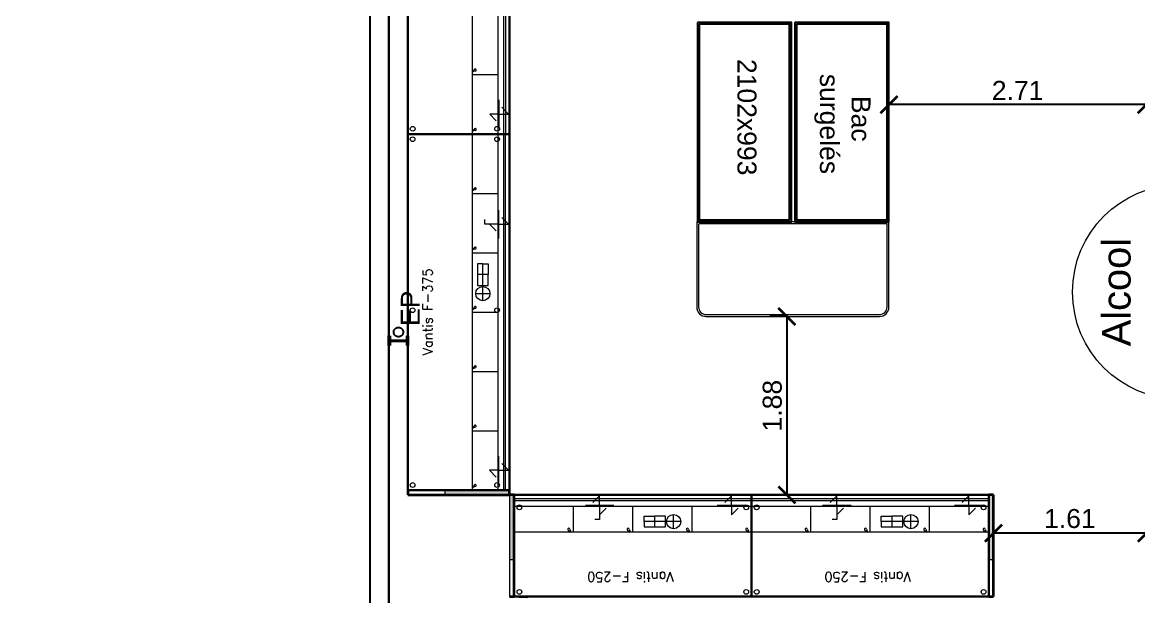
# Model space of a CAD drawing. Header units: millimetres. Extents: x 15590 to 15992, y 1055 to 1132.
# Drawn here: x 15892.91 to 15904.67, y 1076.97 to 1083.02 of the extents above; entities that cross this region are included whole.
import ezdxf
from ezdxf.enums import TextEntityAlignment as Align

# ---------------------------------------------------------------- set-up
doc = ezdxf.new("R2010")
doc.units = ezdxf.units.MM
doc.header["$MEASUREMENT"] = 0
doc.linetypes.add('Tirets', pattern=[0.004586, 0.002822, -0.001764])
doc.layers.get('0').update_dxf_attribs({"lineweight": 9})
for name, color, linetype in [('EP', 7, 'Continuous'), ('FAMILLES', 8, 'Continuous'), ('Gondoles.VETTI', 7, 'Continuous'), ('murs exterieurs.P', 7, 'Continuous'), ('structure', 7, 'Continuous'), ('surgeles', 4, 'Continuous')]:
    doc.layers.add(name, color=color, linetype=linetype)
doc.styles.add('Arial', font='arial.ttf')
doc.styles.add('GENERATED_STYLE_2', font='')
doc.styles.get("Standard").update_dxf_attribs({"font": 'swiss.ttf', "height": 0.2})
doc.styles.add('txt', font='txt_____.ttf', dxfattribs={"height": 0.2})
doc.styles.get('GENERATED_STYLE_2').set_extended_font_data('Arial Occidental')
doc.dimstyles.get("Standard").update_dxf_attribs({"dimtxt": 0.2, "dimasz": 0.18, "dimexe": 0.18, "dimexo": 0.0625, "dimgap": 0.05, "dimtad": 1, "dimzin": 4, "dimdsep": 46, "dimtxsty": 'Standard', "dimblk": 'ARCHTICK', "dimcen": 0.09, "dimadec": 0, "dimazin": 0, "dimtfac": 1, "dimtofl": 0, "dimtmove": 0, "dimatfit": 3, "dimfxl": 1, "dimtolj": 1, "dimtzin": 0, "dimarcsym": 0})

# ---------------------------------------------------------------- blocks, each defined once
blk = doc.blocks.new('2.10')
for points in [[(0, 1.027), (2.102, 1.027), (2.102, 2.02), (0, 2.02)], [(0.02, 1.047), (2.082, 1.047), (2.082, 2), (0.02, 2)], [(0, 0), (2.102, 0), (2.102, 0.993), (0, 0.993)], [(0.02, 0.02), (2.082, 0.02), (2.082, 0.973), (0.02, 0.973)]]:
    blk.add_lwpolyline(points, close=True)
at = {"insert": (0.542, 1.826), "char_height": 0.2, "attachment_point": 1}
blk.add_mtext('   Bac \\Psurgelés', dxfattribs=at)
at = {"insert": (0.385, 0.623), "char_height": 0.5, "width": 1.42864, "attachment_point": 1}
blk.add_mtext('{\\H0.4x;2102x993}', dxfattribs=at)
blk = doc.blocks.new('VANTIS 375')
at = {"color": 4}
for p, q in [((-1.875, -1.07), (-1.875, 0)), ((-1.875, 0), (1.875, 0)), ((1.875, -1.07), (1.875, 0)), ((1.875, 0), (1.875, -1.07)), ((-1.875, -0.68), (1.875, -0.68)), ((-1.837, -0.711), (-1.846, -0.68)), ((-1.819, -0.701), (-1.846, -0.68)), ((-1.25, -0.68), (-1.25, -0.95)), ((-1.212, -0.711), (-1.221, -0.68)), ((-1.194, -0.701), (-1.221, -0.68)), ((-0.625, -0.68), (-0.625, -0.95)), ((-0.587, -0.711), (-0.596, -0.68)), ((-0.569, -0.701), (-0.596, -0.68)), ((0, -0.68), (0, -0.95)), ((0.038, -0.711), (0.029, -0.68)), ((0.056, -0.701), (0.029, -0.68)), ((0.625, -0.68), (0.625, -0.95)), ((0.663, -0.711), (0.654, -0.68)), ((0.681, -0.701), (0.654, -0.68)), ((1.25, -0.68), (1.25, -0.95)), ((1.288, -0.712), (1.279, -0.68)), ((1.306, -0.701), (1.279, -0.68)), ((0.12, -0.79), (0.27, -0.79)), ((0.195, -0.715), (0.195, -0.865)), ((0.395, -0.734), (0.282, -0.734)), ((0.282, -0.734), (0.282, -0.79)), ((0.282, -0.79), (0.282, -0.846)), ((0.282, -0.79), (0.395, -0.79)), ((0.507, -0.734), (0.395, -0.734)), ((0.395, -0.79), (0.395, -0.734)), ((0.395, -0.79), (0.507, -0.79)), ((0.395, -0.846), (0.395, -0.79)), ((0.507, -0.79), (0.507, -0.734)), ((0.507, -0.79), (0.507, -0.846)), ((0.925, -0.861), (0.925, -0.811)), ((0.925, -0.811), (0.975, -0.811)), ((-1.665, -0.861), (-1.736, -0.931)), ((-1.665, -0.96), (-1.665, -0.861)), ((0.282, -0.846), (0.395, -0.846)), ((0.507, -0.846), (0.395, -0.846)), ((0.925, -0.861), (0.854, -0.932)), ((0.925, -0.96), (0.925, -0.861)), ((-1.875, -0.95), (1.875, -0.95)), ((-1.875, -1.01), (1.875, -1.01)), ((-1.875, -1.03), (1.875, -1.03)), ((-1.815, -0.96), (-1.515, -0.96)), ((-1.665, -0.96), (-1.665, -1.061)), ((-1.665, -1.061), (-1.594, -0.99)), ((0.775, -0.96), (1.075, -0.96)), ((0.925, -0.96), (0.925, -1.061)), ((0.925, -1.061), (0.996, -0.99)), ((-1.875, -1.07), (1.875, -1.07))]:
    blk.add_line(p, q, dxfattribs=at)
at = {"color": 4, "lineweight": 30}
for p, q in [((-1.875, 0), (1.875, 0)), ((-1.875, -1.07), (-1.875, 0)), ((-1.875, 0), (-1.875, -1.07)), ((1.875, 0), (1.875, -1.07)), ((1.875, -1.07), (-1.875, -1.07))]:
    blk.add_line(p, q, dxfattribs=at)
at = {"color": 4}
for centre, radius in [((-1.82, -0.05), 0.025), ((0.02, -0.05), 0.025), ((1.82, -0.05), 0.025), ((0.195, -0.79), 0.075), ((-1.82, -0.94), 0.025), ((0.02, -0.94), 0.025), ((1.82, -0.94), 0.025)]:
    blk.add_circle(centre, radius, dxfattribs=at)
for centre in [(-1.826, -0.709), (-1.201, -0.709), (-0.576, -0.709), (0.049, -0.709), (0.674, -0.709), (1.299, -0.709)]:
    blk.add_arc(centre, 0.0108, 191.7205, 48.0082, dxfattribs=at)
at = {"color": 4, "lineweight": 5, "style": 'txt'}
blk.add_text('Vantis F-375', height=0.1, rotation=359.9954, dxfattribs=at).set_placement((0.004, -0.206), align=Align.MIDDLE)
blk = doc.blocks.new('JOUE VANTIS')
blk.add_hatch(color=4).paths.add_polyline_path([(-0.05, -0.68), (0, -0.68), (0, 0), (-0.05, 0)])
at = {"color": 4, "lineweight": 35}
for p, q in [((0, 0.39), (-0.05, 0.39)), ((-0.05, 0.39), (-0.05, -0.68)), ((-0.05, -0.68), (0, -0.68))]:
    blk.add_line(p, q, dxfattribs=at)
at = {"color": 4}
for p, q in [((0, -0.68), (0, 0.39)), ((0, 0), (-0.05, 0))]:
    blk.add_line(p, q, dxfattribs=at)
blk = doc.blocks.new('SURGELES VANTIS 250')
at = {"color": 4}
for p, q in [((-2.5, -1.07), (-2.5, 0)), ((-2.5, 0), (0, 0)), ((-2.5, 0), (-2.5, -1.07)), ((0, -1.07), (0, 0)), ((0, 0), (0, -1.07)), ((-2.5, -0.68), (0, -0.68)), ((-2.462, -0.711), (-2.471, -0.68)), ((-2.444, -0.701), (-2.471, -0.68)), ((-1.875, -0.68), (-1.875, -0.95)), ((-1.837, -0.711), (-1.846, -0.68)), ((-1.819, -0.701), (-1.846, -0.68)), ((-1.25, -0.68), (-1.25, -0.95)), ((-1.212, -0.711), (-1.221, -0.68)), ((-1.194, -0.701), (-1.221, -0.68)), ((-0.625, -0.68), (-0.625, -0.95)), ((-0.587, -0.711), (-0.596, -0.68)), ((-0.569, -0.701), (-0.596, -0.68)), ((-1.755, -0.79), (-1.605, -0.79)), ((-1.68, -0.715), (-1.68, -0.865)), ((-1.48, -0.734), (-1.593, -0.734)), ((-1.593, -0.734), (-1.593, -0.79)), ((-1.593, -0.79), (-1.593, -0.846)), ((-1.593, -0.79), (-1.48, -0.79)), ((-1.368, -0.734), (-1.48, -0.734)), ((-1.48, -0.79), (-1.48, -0.734)), ((-1.48, -0.79), (-1.368, -0.79)), ((-1.48, -0.846), (-1.48, -0.79)), ((-1.368, -0.79), (-1.368, -0.734)), ((-1.368, -0.79), (-1.368, -0.846)), ((-0.9, -0.861), (-0.9, -0.811)), ((-0.9, -0.811), (-0.85, -0.811)), ((-2.29, -0.861), (-2.361, -0.931)), ((-2.29, -0.96), (-2.29, -0.861)), ((-1.593, -0.846), (-1.48, -0.846)), ((-1.368, -0.846), (-1.48, -0.846)), ((-0.9, -0.861), (-0.971, -0.932)), ((-0.9, -0.96), (-0.9, -0.861)), ((-2.5, -0.95), (0, -0.95)), ((-2.5, -1.01), (0, -1.01)), ((-2.5, -1.03), (0, -1.03)), ((-2.44, -0.96), (-2.14, -0.96)), ((-2.29, -0.96), (-2.29, -1.061)), ((-2.29, -1.061), (-2.219, -0.99)), ((-1.05, -0.96), (-0.75, -0.96)), ((-0.9, -0.96), (-0.9, -1.061)), ((-0.9, -1.061), (-0.829, -0.99)), ((-2.5, -1.07), (0, -1.07))]:
    blk.add_line(p, q, dxfattribs=at)
at = {"color": 4, "lineweight": 30}
for p, q in [((-2.5, -1.07), (-2.5, 0)), ((-2.5, 0), (0, 0)), ((0, 0), (0, -1.07)), ((0, -1.07), (-2.5, -1.07))]:
    blk.add_line(p, q, dxfattribs=at)
at = {"color": 4}
for centre, major_axis, start_param, end_param in [((-2.445, -0.05), (0.0177, 0.0177), 5.497707, 11.780892), ((-0.055, -0.05), (-0.0177, 0.0177), 3.926911, 10.210096), ((-2.451, -0.709), (0.00766, 0.00766), 2.560756, 6.335688), ((-1.826, -0.709), (0.00766, 0.00766), 2.560756, 6.335688), ((-1.201, -0.709), (0.00766, 0.00766), 2.560756, 6.335688), ((-0.576, -0.709), (0.00766, 0.00766), 2.560756, 6.335688), ((-1.68, -0.79), (0.053, 0.053), 5.497707, 11.780892), ((-2.445, -0.94), (0.0177, 0.0177), 5.497707, 11.780892), ((-0.055, -0.94), (0.0177, 0.0177), 5.497707, 11.780892)]:
    blk.add_ellipse(centre, major_axis=major_axis, ratio=1, start_param=start_param, end_param=end_param, dxfattribs=at)
at = {"color": 4, "lineweight": 5, "style": 'txt', "oblique": 360}
blk.add_text('Vantis F-250', height=0.1, rotation=359.9954, dxfattribs=at).set_placement((-1.225, -0.205), align=Align.MIDDLE)
blk = doc.blocks.new('_ArchTick')
at = {"color": 0, "linetype": 'ByBlock', "const_width": 0.15}
blk.add_lwpolyline([(-0.5, -0.5), (0.5, 0.5)], dxfattribs=at)
blk = doc.blocks.new('*D447')
at = {"color": 0, "lineweight": -2, "transparency": 16777216}
for p, q in [((15902.035, 1082.195), (15902.035, 1082.329)), ((15904.747, 1082.195), (15904.747, 1082.329)), ((15904.747, 1082.149), (15902.035, 1082.149))]:
    blk.add_line(p, q, dxfattribs=at)
at = {"layer": 'DEFPOINTS', "color": 0, "transparency": 16777216}
for p in [(15902.035, 1082.149), (15902.035, 1082.132), (15904.747, 1082.132)]:
    blk.add_point(p, dxfattribs=at)
at = {"color": 0, "lineweight": -2, "transparency": 16777216, "xscale": 0.18, "yscale": 0.18, "zscale": 0.18, "rotation": 180}
blk.add_blockref('_ArchTick', (15902.035, 1082.149), dxfattribs=at)
at = {"color": 0, "lineweight": -2, "transparency": 16777216, "xscale": 0.18, "yscale": 0.18, "zscale": 0.18}
blk.add_blockref('_ArchTick', (15904.747, 1082.149), dxfattribs=at)
at = {"color": 0, "transparency": 16777216, "insert": (15903.391, 1082.299), "char_height": 0.2, "attachment_point": 5}
blk.add_mtext('\\A1;2.71', dxfattribs=at)
blk = doc.blocks.new('*D475')
at = {"color": 0, "lineweight": -2, "transparency": 16777216}
for p, q in [((15900.963, 1079.919), (15900.78, 1079.919)), ((15900.96, 1079.919), (15900.96, 1078.04)), ((15900.962, 1078.04), (15900.78, 1078.04))]:
    blk.add_line(p, q, dxfattribs=at)
at = {"layer": 'DEFPOINTS', "color": 0, "transparency": 16777216}
for p in [(15901.025, 1079.919), (15900.96, 1078.04), (15901.025, 1078.04)]:
    blk.add_point(p, dxfattribs=at)
at = {"color": 0, "lineweight": -2, "transparency": 16777216, "xscale": 0.18, "yscale": 0.18, "zscale": 0.18}
for p, rotation in [((15900.96, 1079.919), 90), ((15900.96, 1078.04), 270)]:
    blk.add_blockref('_ArchTick', p, dxfattribs=dict(at, rotation=rotation))
at = {"color": 0, "transparency": 16777216, "insert": (15900.807, 1078.98), "char_height": 0.2, "attachment_point": 5, "rotation": 90}
blk.add_mtext('\\A1;1.88', dxfattribs=at)
blk = doc.blocks.new('*D491')
at = {"color": 0, "lineweight": -2, "transparency": 16777216}
for p, q in [((15903.137, 1077.585), (15903.137, 1077.818)), ((15904.747, 1077.585), (15904.747, 1077.818)), ((15904.747, 1077.638), (15903.137, 1077.638))]:
    blk.add_line(p, q, dxfattribs=at)
at = {"layer": 'DEFPOINTS', "color": 0, "transparency": 16777216}
for p in [(15903.137, 1077.638), (15903.137, 1077.523), (15904.747, 1077.523)]:
    blk.add_point(p, dxfattribs=at)
at = {"color": 0, "lineweight": -2, "transparency": 16777216, "xscale": 0.18, "yscale": 0.18, "zscale": 0.18, "rotation": 180}
blk.add_blockref('_ArchTick', (15903.137, 1077.638), dxfattribs=at)
at = {"color": 0, "lineweight": -2, "transparency": 16777216, "xscale": 0.18, "yscale": 0.18, "zscale": 0.18}
blk.add_blockref('_ArchTick', (15904.747, 1077.638), dxfattribs=at)
at = {"color": 0, "transparency": 16777216, "insert": (15903.942, 1077.791), "char_height": 0.2, "attachment_point": 5}
blk.add_mtext('\\A1;1.61', dxfattribs=at)

msp = doc.modelspace()

# ---------------------------------------------------------------- linework, layer by layer
at = {"color": 4}
for p, q in [((15900.01, 1080.915), (15900.01, 1080.019)), ((15902.035, 1080.915), (15900.015, 1080.915)), ((15900.03, 1080.895), (15900.03, 1080.019)), ((15902.015, 1080.895), (15900.035, 1080.895)), ((15902.015, 1080.019), (15902.015, 1080.895)), ((15902.035, 1080.019), (15902.035, 1080.915))]:
    msp.add_line(p, q, dxfattribs=at)
for points in [[(15900.115, 1079.939), (15901.935, 1079.939)], [(15900.115, 1079.919), (15901.935, 1079.919)]]:
    msp.add_lwpolyline(points, dxfattribs=at)
for centre, radius in [((15910.63, 1093.156), 38.441), ((15905.098, 1080.177), 1.129)]:
    msp.add_circle(centre, radius)
for centre, radius, start, end in [((15900.11, 1080.019), 0.1, 180, 270), ((15900.11, 1080.019), 0.08, 180, 270), ((15901.935, 1080.019), 0.1, 270, 0), ((15901.935, 1080.019), 0.08, 270, 0)]:
    msp.add_arc(centre, radius, start, end, dxfattribs=at)
at = {"layer": 'EP', "linetype": 'Tirets', "ltscale": 1000}
msp.add_circle((15896.868, 1079.755), 0.05, dxfattribs=at)
at = {"layer": 'Gondoles.VETTI', "linetype": 'Continuous', "ltscale": 1000}
for p, q in [((15896.768, 1106.054), (15896.768, 1071.474)), ((15896.768, 1071.474), (15896.768, 1106.054))]:
    msp.add_line(p, q, dxfattribs=at)
at = {"layer": 'murs exterieurs.P', "linetype": 'Continuous', "ltscale": 1000, "flags": 128}
for points in [[(15896.568, 1115.353), (15896.568, 1070.704)], [(15896.768, 1070.704), (15896.768, 1115.353)]]:
    msp.add_lwpolyline(points, dxfattribs=at)
at = {"layer": 'structure', "color": 160, "linetype": 'Continuous', "lineweight": 35, "ltscale": 1000}
for p, q in [((15896.768, 1079.714), (15896.777, 1079.714)), ((15896.768, 1079.614), (15896.768, 1079.714)), ((15896.777, 1079.714), (15896.777, 1079.672)), ((15896.777, 1079.655), (15896.777, 1079.614)), ((15896.783, 1079.667), (15896.954, 1079.667)), ((15896.954, 1079.661), (15896.783, 1079.661)), ((15896.96, 1079.672), (15896.96, 1079.714)), ((15896.96, 1079.714), (15896.968, 1079.714)), ((15896.96, 1079.614), (15896.96, 1079.655)), ((15896.968, 1079.714), (15896.968, 1079.614)), ((15896.777, 1079.614), (15896.768, 1079.614)), ((15896.968, 1079.614), (15896.96, 1079.614))]:
    msp.add_line(p, q, dxfattribs=at)
for centre, start, end in [((15896.783, 1079.672), 180, 270), ((15896.783, 1079.655), 90, 180), ((15896.954, 1079.672), 270, 0), ((15896.954, 1079.655), 0, 90)]:
    msp.add_arc(centre, 0.0056, start, end, dxfattribs=at)
at = {"layer": 'surgeles'}
msp.add_line((15898.037, 1076.97), (15898.23, 1076.964), dxfattribs=at)

# ---------------------------------------------------------------- block references
for name, p, rotation in [('VANTIS 375', (15896.968, 1083.715), 90), ('VANTIS 375', (15896.967, 1079.965), 90), ('JOUE VANTIS', (15897.357, 1078.09), 90), ('JOUE VANTIS', (15898.037, 1077.36), 180), ('SURGELES VANTIS 250', (15898.087, 1076.97), 180), ('SURGELES VANTIS 250', (15900.587, 1076.97), 180), ('JOUE VANTIS', (15903.087, 1077.36), 180)]:
    msp.add_blockref(name, p, dxfattribs=dict(rotation=rotation))
at = {"layer": 'surgeles', "color": 2, "xscale": 0.9990634948840003, "yscale": 0.9990634948840003, "zscale": 0.9990634948840003, "rotation": 270}
msp.add_blockref('2.10', (15900.017, 1083.015), dxfattribs=at)

# ---------------------------------------------------------------- texts
at = {"layer": 'EP', "linetype": 'Continuous', "insert": (15896.993, 1080.005), "char_height": 0.2, "attachment_point": 5, "rotation": 90, "style": 'GENERATED_STYLE_2'}
msp.add_mtext('{EP}', dxfattribs=at)
at = {"layer": 'FAMILLES', "color": 0, "insert": (15904.281, 1079.605), "char_height": 0.3, "width": 7.36144, "attachment_point": 1, "rotation": 90, "style": 'Arial'}
msp.add_mtext('Alcool', dxfattribs=at)

# ---------------------------------------------------------------- dimensions: what is measured, and where the dimension line sits
for base, p1, p2, picture, middle in [((15902.035, 1082.149), (15904.747, 1082.132), (15902.035, 1082.132), '*D447', (15903.391, 1082.299)), ((15903.137, 1077.638), (15904.747, 1077.523), (15903.137, 1077.523), '*D491', (15903.942, 1077.791))]:
    dim = msp.add_linear_dim(base=base, p1=p1, p2=p2, dimstyle='Standard')
    dim.commit()
    dim.dimension.update_dxf_attribs({"geometry": picture, "text_midpoint": middle})
dim = msp.add_linear_dim(base=(15900.96, 1078.04), p1=(15901.025, 1079.919), p2=(15901.025, 1078.04), angle=90, dimstyle='Standard')
dim.commit()
dim.dimension.update_dxf_attribs({"geometry": '*D475', "text_midpoint": (15900.807, 1078.98)})

doc.saveas('drawing.dxf')
